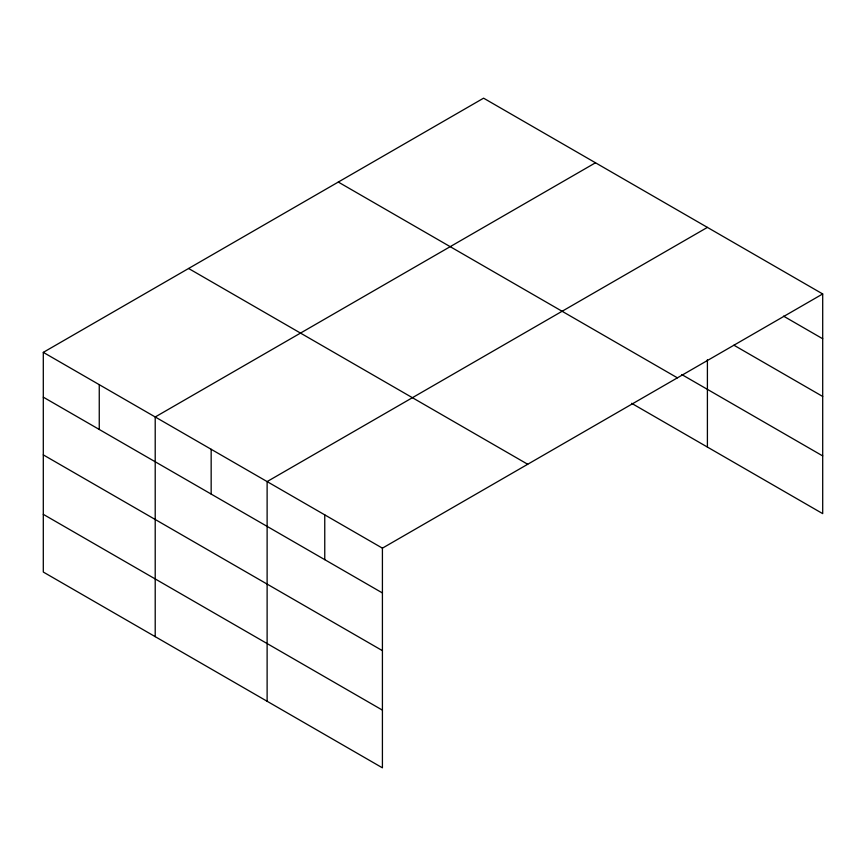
<?xml version="1.0" encoding="UTF-8"?>
<svg xmlns="http://www.w3.org/2000/svg" width="866" height="866" viewBox="0 0 866 866"><rect width="100%" height="100%" fill="white"/><g stroke="black" fill="none" stroke-linecap="round" stroke-linejoin="round"><path stroke-width="1.3" d="M822.7 293.953L483.585 98.172L43.3 352.365L43.3 572.047L382.415 767.828L382.415 548.156L822.7 293.953L822.7 513.635L631.628 403.318M595.494 162.776L155.209 416.979L155.209 636.651M707.403 227.39L267.118 481.583L267.118 701.265M783.503 316.122L822.7 338.758M733.924 345.209L822.7 396.466M681.758 374.545L822.7 455.927M338.292 182.055L677.407 377.836M188.593 268.482L527.708 464.263M43.3 352.365L382.415 548.156M43.3 397.158L382.415 592.95M43.3 454.877L382.415 650.658M43.3 514.339L382.415 710.12M707.403 359.628L707.403 447.072M324.761 514.869L324.761 559.663M211.163 449.281L211.163 494.075M99.254 384.666L99.254 429.471"/></g></svg>
